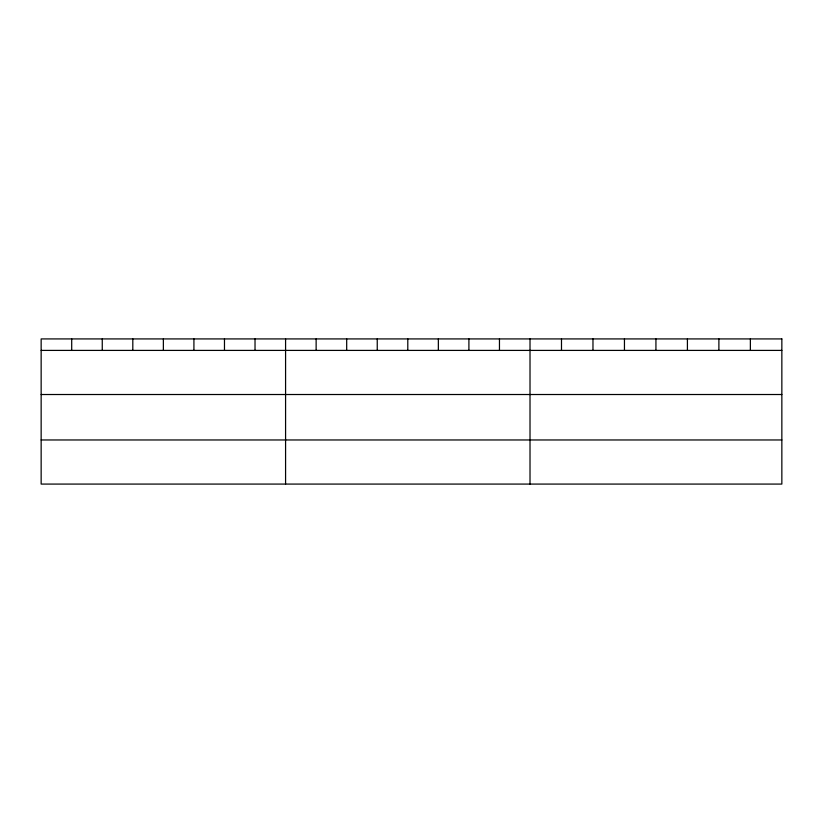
<?xml version="1.0" encoding="UTF-8"?>
<svg xmlns="http://www.w3.org/2000/svg" width="823" height="823" viewBox="0 0 823 823"><rect width="100%" height="100%" fill="white"/><g stroke="black" fill="none" stroke-linecap="round" stroke-linejoin="round"><path stroke-width="1.23" d="M41.15 350.403L781.85 350.403M41.15 394.515L781.85 394.515M41.15 439.966L781.85 439.966M750.37 338.922L750.37 350.403M718.89 338.922L718.89 350.403M687.411 338.922L687.411 350.403M655.931 338.922L655.931 350.403M624.451 338.922L624.451 350.403M592.971 338.922L592.971 350.403M561.492 338.922L561.492 350.403M530.012 338.922L530.012 484.078M499.458 338.922L499.458 350.403M468.904 338.922L468.904 350.403M438.35 338.922L438.35 350.403M407.796 338.922L407.796 350.403M377.243 338.922L377.243 350.403M346.689 338.922L346.689 350.403M316.135 338.922L316.135 350.403M285.581 338.922L285.581 484.078M255.027 338.922L255.027 350.403M224.473 338.922L224.473 350.403M193.919 338.922L193.919 350.403M163.366 338.922L163.366 350.403M132.812 338.922L132.812 350.403M102.258 338.922L102.258 350.403M71.704 338.922L71.704 350.403M781.85 338.922L41.15 338.922L41.15 484.078L781.85 484.078L781.85 338.922"/></g></svg>
